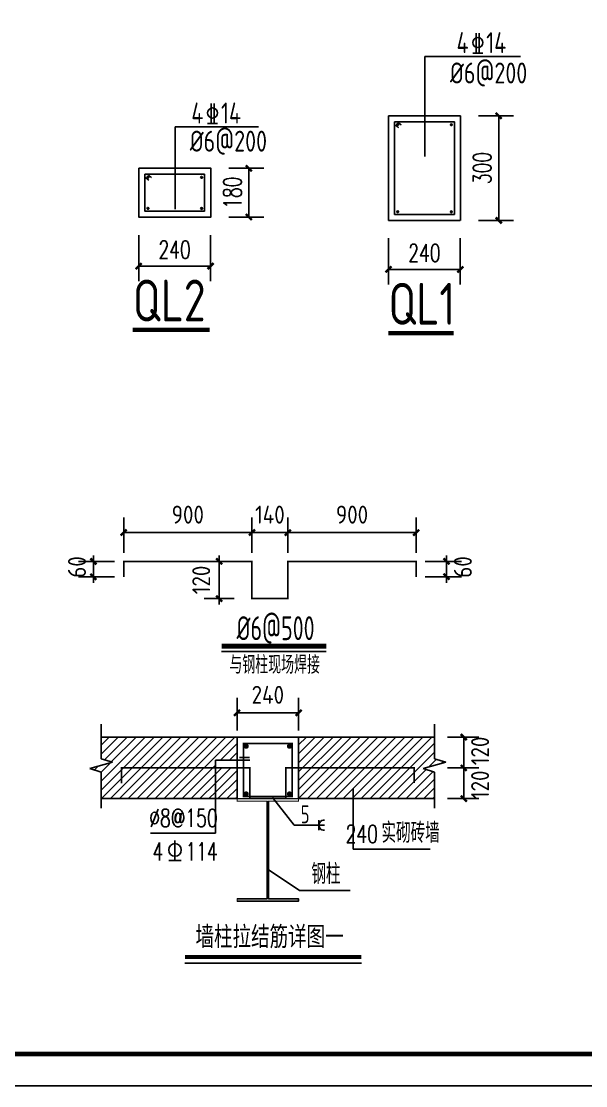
# Model space of a CAD drawing. Extents: x 177291 to 1288761, y 177638 to 322898.
# Drawn here: x 450528 to 469387, y 177960 to 213531 of the extents above; entities that cross this region are included whole.
import ezdxf

# ---------------------------------------------------------------- set-up
doc = ezdxf.new("R2010")
doc.units = 0
doc.header["$LTSCALE"] = 1000
for name, color, linetype in [('22', 1, 'Continuous'), ('DIM_IDEN', 3, 'Continuous'), ('DIM_LEAD', 3, 'Continuous'), ('DIM_SYMB', 3, 'Continuous'), ('NUM', 7, 'Continuous'), ('OTHER', 7, 'Continuous'), ('PUB_DIM', 3, 'Continuous'), ('PUB_TEXT', 7, 'Continuous'), ('PUB_TITLE', 4, 'Continuous'), ('中粗线', 3, 'Continuous'), ('构造线', 7, 'Continuous'), ('特细线', 8, 'Continuous'), ('粗线', 5, 'Continuous'), ('细线', 9, 'Continuous')]:
    doc.layers.add(name, color=color, linetype=linetype)
doc.styles.add('_TCH_DIM', font='SIMPLEX', dxfattribs={"bigfont": 'GBCBIG'})
doc.styles.add('_TCH_DIM_T3', font='SIMPLEX', dxfattribs={"width": 0.705882, "bigfont": 'GBCBIG'})
doc.styles.add('C', font='tssdeng.shx', dxfattribs={"height": 3, "bigfont": 'tssdchn.shx'})
doc.styles.get("Standard").update_dxf_attribs({"font": 'gbenor.shx', "bigfont": 'gbcbig.shx'})
doc.styles.add('STYLE1', font='tssdeng.shx', dxfattribs={"width": 0.75, "bigfont": 'tssdchn.shx'})
doc.styles.add('STYLE3', font='', dxfattribs={"width": 0.7, "height": 6})
doc.styles.get('STYLE3').set_extended_font_data('NSimSun')
doc.dimstyles.new('_TCH_ARCH&&200', dxfattribs={"dimtxt": 595, "dimasz": 200, "dimexe": 500, "dimexo": 600, "dimgap": 252.5, "dimtad": 1, "dimdec": 0, "dimzin": 0, "dimdsep": 46, "dimtxsty": '_TCH_DIM_T3', "dimblk": 'ARCHTICK', "dimcen": 0.09, "dimclrt": 7, "dimazin": 2, "dimtfac": 1, "dimtdec": 0, "dimtix": 1, "dimtmove": 2, "dimatfit": 3, "dimfxl": 1, "dimtolj": 1, "dimtzin": 0, "dimarcsym": 0})
doc.dimstyles.new('DIMN120', dxfattribs={"dimscale": 1.2, "dimtxt": 300, "dimasz": 100, "dimexe": 250, "dimexo": 300, "dimgap": 150, "dimtad": 1, "dimdec": 0, "dimzin": 0, "dimdsep": 46, "dimtxsty": 'Standard', "dimblk": 'ARCHTICK', "dimcen": 0.09, "dimclrt": 7, "dimadec": 0, "dimazin": 0, "dimtfac": 1, "dimtdec": 0, "dimtix": 1, "dimtmove": 2, "dimatfit": 3, "dimldrblk": 'ARCHTICK', "dimfxl": 1, "dimtolj": 1, "dimtzin": 0, "dimarcsym": 0})

# ---------------------------------------------------------------- blocks, each defined once
blk = doc.blocks.new('*X1199')
at = {"color": 251}
for p, q in [((-3438, 1047, -716), (-3275, 1210, -716)), ((-3438, 868, -716), (-3095, 1210, -716)), ((-3438, 329, -716), (-2556, 1210, -716)), ((-3438, 149, -716), (-2377, 1210, -716)), ((-3431, -24, -716), (-2197, 1210, -716)), ((-3370, 756, -716), (-2916, 1210, -716)), ((-3252, -24, -716), (-2018, 1210, -716)), ((-3234, 713, -716), (-2736, 1210, -716)), ((-3072, -24, -716), (-1838, 1210, -716)), ((-2893, -24, -716), (-1658, 1210, -716)), ((-2713, -24, -716), (-1479, 1210, -716)), ((-2533, -24, -716), (-1299, 1210, -716)), ((-2354, -24, -716), (-1120, 1210, -716)), ((-2174, -24, -716), (-940, 1210, -716)), ((-1995, -24, -716), (-760, 1210, -716)), ((-1041, 750, -716), (-712, 1079, -716)), ((522, 1056, -716), (677, 1210, -716)), ((522, 876, -716), (856, 1210, -716)), ((522, 697, -716), (1036, 1210, -716)), ((522, 517, -716), (1215, 1210, -716)), ((522, 337, -716), (1395, 1210, -716)), ((522, 158, -716), (1575, 1210, -716)), ((522, -22, -716), (1754, 1210, -716)), ((699, -24, -716), (1934, 1210, -716)), ((879, -24, -716), (2113, 1210, -716)), ((1059, -24, -716), (2293, 1210, -716)), ((1238, -24, -716), (2473, 1210, -716)), ((1418, -24, -716), (2652, 1210, -716)), ((1598, -24, -716), (2832, 1210, -716)), ((1777, -24, -716), (3011, 1210, -716)), ((1957, -24, -716), (3191, 1210, -716)), ((2136, -24, -716), (3248, 1088, -716)), ((-862, 750, -716), (-712, 899, -716)), ((2316, -24, -716), (3248, 908, -716)), ((-3438, 508, -716), (-3251, 695, -716)), ((-1815, -24, -716), (-1144, 647, -716)), ((3132, 613, -716), (3285, 766, -716)), ((3379, 680, -716), (3422, 723, -716)), ((-3573, 553, -716), (-3498, 628, -716)), ((-1635, -24, -716), (-1144, 468, -716)), ((-1144, 468, -716), (-1018, 593, -716)), ((-1144, 288, -716), (-839, 593, -716)), ((-1144, 109, -716), (-712, 540, -716)), ((2496, -24, -716), (3082, 563, -716)), ((2675, -24, -716), (3219, 520, -716)), ((-1456, -24, -716), (-1144, 288, -716)), ((-1097, -24, -716), (-712, 360, -716)), ((2855, -24, -716), (3248, 369, -716)), ((-1276, -24, -716), (-1144, 109, -716)), ((-917, -24, -716), (-712, 181, -716)), ((-737, -24, -716), (-712, 1, -716)), ((3034, -24, -716), (3248, 190, -716)), ((3214, -24, -716), (3248, 10, -716))]:
    blk.add_line(p, q, dxfattribs=at)
blk = doc.blocks.new('_ArchTick')
at = {"color": 0, "linetype": 'ByBlock', "const_width": 0.4}
blk.add_lwpolyline([(-0.5, -0.5), (0.5, 0.5)], dxfattribs=at)
blk = doc.blocks.new('*D1492')
at = {"layer": 'Defpoints', "color": 0, "transparency": 16777216}
for p in [(522, 1698), (-712, 982), (522, 982)]:
    blk.add_point(p, dxfattribs=at)
at = {"layer": 'DIM_LEAD', "color": 0, "lineweight": -2, "transparency": 16777216}
for p, q in [((-712, 1342), (-712, 1998)), ((522, 1342), (522, 1998)), ((-712, 1698), (522, 1698))]:
    blk.add_line(p, q, dxfattribs=at)
at = {"layer": 'DIM_LEAD', "color": 0, "lineweight": -2, "transparency": 16777216, "xscale": 120, "yscale": 120, "zscale": 120, "rotation": 180}
blk.add_blockref('_ArchTick', (-712, 1698), dxfattribs=at)
at = {"layer": 'DIM_LEAD', "color": 0, "lineweight": -2, "transparency": 16777216, "xscale": 120, "yscale": 120, "zscale": 120}
blk.add_blockref('_ArchTick', (522, 1698), dxfattribs=at)
at = {"layer": 'DIM_LEAD', "color": 7, "transparency": 16777216, "insert": (-95, 2058), "char_height": 360, "attachment_point": 5}
blk.add_mtext('\\A1;240', dxfattribs=at)
blk = doc.blocks.new('*D1493')
at = {"layer": 'Defpoints', "color": 0, "transparency": 16777216}
for p in [(3149, 1210), (3833, 1210), (3149, 593)]:
    blk.add_point(p, dxfattribs=at)
at = {"layer": 'DIM_LEAD', "color": 0, "lineweight": -2, "transparency": 16777216}
for p, q in [((3509, 1210), (4133, 1210)), ((3833, 593), (3833, 1210)), ((3509, 593), (4133, 593))]:
    blk.add_line(p, q, dxfattribs=at)
at = {"layer": 'DIM_LEAD', "color": 0, "lineweight": -2, "transparency": 16777216, "xscale": 120, "yscale": 120, "zscale": 120}
for p, rotation in [((3833, 1210), 90), ((3833, 593), 270)]:
    blk.add_blockref('_ArchTick', p, dxfattribs=dict(at, rotation=rotation))
at = {"layer": 'DIM_LEAD', "color": 7, "transparency": 16777216, "insert": (4160, 933), "char_height": 360, "attachment_point": 5, "rotation": 90}
blk.add_mtext('\\A1;120', dxfattribs=at)
blk = doc.blocks.new('*D1494')
at = {"layer": 'Defpoints', "color": 0, "transparency": 16777216}
for p in [(3149, 593), (3833, 593), (3149, -24)]:
    blk.add_point(p, dxfattribs=at)
at = {"layer": 'DIM_LEAD', "color": 0, "lineweight": -2, "transparency": 16777216}
for p, q in [((3509, 593), (4133, 593)), ((3833, -24), (3833, 593)), ((3509, -24), (4133, -24))]:
    blk.add_line(p, q, dxfattribs=at)
at = {"layer": 'DIM_LEAD', "color": 0, "lineweight": -2, "transparency": 16777216, "xscale": 120, "yscale": 120, "zscale": 120}
for p, rotation in [((3833, 593), 90), ((3833, -24), 270)]:
    blk.add_blockref('_ArchTick', p, dxfattribs=dict(at, rotation=rotation))
at = {"layer": 'DIM_LEAD', "color": 7, "transparency": 16777216, "insert": (4160, 254), "char_height": 360, "attachment_point": 5, "rotation": 90}
blk.add_mtext('\\A1;120', dxfattribs=at)
blk = doc.blocks.new('*D1201')
at = {"layer": 'Defpoints', "color": 0, "transparency": 16777216}
for p in [(-360, 1323), (-2931, 559), (-360, 559)]:
    blk.add_point(p, dxfattribs=at)
at = {"layer": 'DIM_LEAD', "color": 0, "lineweight": -2, "transparency": 16777216}
for p, q in [((-2931, 919), (-2931, 1623)), ((-360, 919), (-360, 1623)), ((-2931, 1323), (-360, 1323))]:
    blk.add_line(p, q, dxfattribs=at)
at = {"layer": 'DIM_LEAD', "color": 0, "lineweight": -2, "transparency": 16777216, "xscale": 120, "yscale": 120, "zscale": 120, "rotation": 180}
blk.add_blockref('_ArchTick', (-2931, 1323), dxfattribs=at)
at = {"layer": 'DIM_LEAD', "color": 0, "lineweight": -2, "transparency": 16777216, "xscale": 120, "yscale": 120, "zscale": 120}
blk.add_blockref('_ArchTick', (-360, 1323), dxfattribs=at)
at = {"layer": 'DIM_LEAD', "color": 7, "transparency": 16777216, "insert": (-1646, 1683), "char_height": 360, "attachment_point": 5}
blk.add_mtext('\\A1;900', dxfattribs=at)
blk = doc.blocks.new('*D1202')
at = {"layer": 'Defpoints', "color": 0, "transparency": 16777216}
for p in [(2931, 1323), (360, 559), (2931, 559)]:
    blk.add_point(p, dxfattribs=at)
at = {"layer": 'DIM_LEAD', "color": 0, "lineweight": -2, "transparency": 16777216}
for p, q in [((360, 919), (360, 1623)), ((2931, 919), (2931, 1623)), ((360, 1323), (2931, 1323))]:
    blk.add_line(p, q, dxfattribs=at)
at = {"layer": 'DIM_LEAD', "color": 0, "lineweight": -2, "transparency": 16777216, "xscale": 120, "yscale": 120, "zscale": 120, "rotation": 180}
blk.add_blockref('_ArchTick', (360, 1323), dxfattribs=at)
at = {"layer": 'DIM_LEAD', "color": 0, "lineweight": -2, "transparency": 16777216, "xscale": 120, "yscale": 120, "zscale": 120}
blk.add_blockref('_ArchTick', (2931, 1323), dxfattribs=at)
at = {"layer": 'DIM_LEAD', "color": 7, "transparency": 16777216, "insert": (1646, 1683), "char_height": 360, "attachment_point": 5}
blk.add_mtext('\\A1;900', dxfattribs=at)
blk = doc.blocks.new('*D1203')
at = {"layer": 'Defpoints', "color": 0, "transparency": 16777216}
for p in [(360, 1323), (-360, 559), (360, 559)]:
    blk.add_point(p, dxfattribs=at)
at = {"layer": 'DIM_LEAD', "color": 0, "lineweight": -2, "transparency": 16777216}
for p, q in [((-360, 919), (-360, 1623)), ((360, 919), (360, 1623)), ((-360, 1323), (-480, 1323)), ((-360, 1323), (360, 1323)), ((360, 1323), (480, 1323))]:
    blk.add_line(p, q, dxfattribs=at)
at = {"layer": 'DIM_LEAD', "color": 0, "lineweight": -2, "transparency": 16777216, "xscale": 120, "yscale": 120, "zscale": 120}
blk.add_blockref('_ArchTick', (-360, 1323), dxfattribs=at)
at = {"layer": 'DIM_LEAD', "color": 0, "lineweight": -2, "transparency": 16777216, "xscale": 120, "yscale": 120, "zscale": 120, "rotation": 180}
blk.add_blockref('_ArchTick', (360, 1323), dxfattribs=at)
at = {"layer": 'DIM_LEAD', "color": 7, "transparency": 16777216, "insert": (0, 1683), "char_height": 360, "attachment_point": 5}
blk.add_mtext('\\A1;140', dxfattribs=at)
blk = doc.blocks.new('*D1204')
at = {"layer": 'Defpoints', "color": 0, "transparency": 16777216}
for p in [(-1018, 746), (-360, 746), (-360, 0)]:
    blk.add_point(p, dxfattribs=at)
at = {"layer": 'DIM_LEAD', "color": 0, "lineweight": -2, "transparency": 16777216}
for p, q in [((-1018, 746), (-1018, 866)), ((-720, 746), (-1318, 746)), ((-1018, 0), (-1018, 746)), ((-720, 0), (-1318, 0)), ((-1018, 0), (-1018, -120))]:
    blk.add_line(p, q, dxfattribs=at)
at = {"layer": 'DIM_LEAD', "color": 0, "lineweight": -2, "transparency": 16777216, "xscale": 120, "yscale": 120, "zscale": 120}
for p, rotation in [((-1018, 746), 270), ((-1018, 0), 90)]:
    blk.add_blockref('_ArchTick', p, dxfattribs=dict(at, rotation=rotation))
at = {"layer": 'DIM_LEAD', "color": 7, "transparency": 16777216, "insert": (-1378, 373), "char_height": 360, "attachment_point": 5, "rotation": 90}
blk.add_mtext('\\A1;120', dxfattribs=at)
blk = doc.blocks.new('*D1205')
at = {"layer": 'Defpoints', "color": 0, "transparency": 16777216}
for p in [(-3540, 746), (-2753, 746), (-2753, 437)]:
    blk.add_point(p, dxfattribs=at)
at = {"layer": 'DIM_LEAD', "color": 0, "lineweight": -2, "transparency": 16777216}
for p, q in [((-3540, 746), (-3540, 866)), ((-3113, 746), (-3840, 746)), ((-3540, 437), (-3540, 746)), ((-3113, 437), (-3840, 437)), ((-3540, 437), (-3540, 317))]:
    blk.add_line(p, q, dxfattribs=at)
at = {"layer": 'DIM_LEAD', "color": 0, "lineweight": -2, "transparency": 16777216, "xscale": 120, "yscale": 120, "zscale": 120}
for p, rotation in [((-3540, 746), 270), ((-3540, 437), 90)]:
    blk.add_blockref('_ArchTick', p, dxfattribs=dict(at, rotation=rotation))
at = {"layer": 'DIM_LEAD', "color": 7, "transparency": 16777216, "insert": (-3868, 633), "char_height": 360, "attachment_point": 5, "rotation": 90}
blk.add_mtext('\\A1;60', dxfattribs=at)
blk = doc.blocks.new('*D1206')
at = {"layer": 'Defpoints', "color": 0, "transparency": 16777216}
for p in [(2753, 746), (3540, 746), (2753, 437)]:
    blk.add_point(p, dxfattribs=at)
at = {"layer": 'DIM_LEAD', "color": 0, "lineweight": -2, "transparency": 16777216}
for p, q in [((3540, 746), (3540, 866)), ((3113, 746), (3840, 746)), ((3540, 437), (3540, 746)), ((3113, 437), (3840, 437)), ((3540, 437), (3540, 317))]:
    blk.add_line(p, q, dxfattribs=at)
at = {"layer": 'DIM_LEAD', "color": 0, "lineweight": -2, "transparency": 16777216, "xscale": 120, "yscale": 120, "zscale": 120}
for p, rotation in [((3540, 746), 270), ((3540, 437), 90)]:
    blk.add_blockref('_ArchTick', p, dxfattribs=dict(at, rotation=rotation))
at = {"layer": 'DIM_LEAD', "color": 7, "transparency": 16777216, "insert": (3868, 633), "char_height": 360, "attachment_point": 5, "rotation": 90}
blk.add_mtext('\\A1;60', dxfattribs=at)
blk = doc.blocks.new('*D1219')
at = {"layer": 'Defpoints', "color": 0, "transparency": 16777216}
for p in [(462797, 206878), (465197, 206878), (465197, 205240)]:
    blk.add_point(p, dxfattribs=at)
at = {"layer": 'PUB_DIM', "color": 0, "lineweight": -2, "transparency": 16777216}
for p, q in [((462797, 206278), (462797, 204740)), ((465197, 206278), (465197, 204740)), ((462797, 205240), (465197, 205240))]:
    blk.add_line(p, q, dxfattribs=at)
at = {"layer": 'PUB_DIM', "color": 0, "lineweight": -2, "transparency": 16777216, "xscale": 200, "yscale": 200, "zscale": 200, "rotation": 180}
blk.add_blockref('_ArchTick', (462797, 205240), dxfattribs=at)
at = {"layer": 'PUB_DIM', "color": 0, "lineweight": -2, "transparency": 16777216, "xscale": 200, "yscale": 200, "zscale": 200}
blk.add_blockref('_ArchTick', (465197, 205240), dxfattribs=at)
at = {"layer": 'PUB_DIM', "color": 7, "transparency": 16777216, "insert": (463997, 205790), "char_height": 595, "attachment_point": 5, "style": '_TCH_DIM_T3'}
blk.add_mtext('\\A1;240', dxfattribs=at)
blk = doc.blocks.new('*D1220')
at = {"layer": 'Defpoints', "color": 0, "transparency": 16777216}
for p in [(465207, 210375), (466479, 210375), (465207, 206878)]:
    blk.add_point(p, dxfattribs=at)
at = {"layer": 'PUB_DIM', "color": 0, "lineweight": -2, "transparency": 16777216}
for p, q in [((465807, 210375), (466979, 210375)), ((466479, 206878), (466479, 210375)), ((465807, 206878), (466979, 206878))]:
    blk.add_line(p, q, dxfattribs=at)
at = {"layer": 'PUB_DIM', "color": 0, "lineweight": -2, "transparency": 16777216, "xscale": 200, "yscale": 200, "zscale": 200}
for p, rotation in [((466479, 210375), 90), ((466479, 206878), 270)]:
    blk.add_blockref('_ArchTick', p, dxfattribs=dict(at, rotation=rotation))
at = {"layer": 'PUB_DIM', "color": 7, "transparency": 16777216, "insert": (465929, 208627), "char_height": 595, "attachment_point": 5, "rotation": 90, "style": '_TCH_DIM_T3'}
blk.add_mtext('\\A1;300', dxfattribs=at)
blk = doc.blocks.new('*D1221')
at = {"layer": 'Defpoints', "color": 0, "transparency": 16777216}
for p in [(454452, 206988), (456852, 206988), (456852, 205350)]:
    blk.add_point(p, dxfattribs=at)
at = {"layer": 'PUB_DIM', "color": 0, "lineweight": -2, "transparency": 16777216}
for p, q in [((454452, 206388), (454452, 204850)), ((456852, 206388), (456852, 204850)), ((454452, 205350), (456852, 205350))]:
    blk.add_line(p, q, dxfattribs=at)
at = {"layer": 'PUB_DIM', "color": 0, "lineweight": -2, "transparency": 16777216, "xscale": 200, "yscale": 200, "zscale": 200, "rotation": 180}
blk.add_blockref('_ArchTick', (454452, 205350), dxfattribs=at)
at = {"layer": 'PUB_DIM', "color": 0, "lineweight": -2, "transparency": 16777216, "xscale": 200, "yscale": 200, "zscale": 200}
blk.add_blockref('_ArchTick', (456852, 205350), dxfattribs=at)
at = {"layer": 'PUB_DIM', "color": 7, "transparency": 16777216, "insert": (455652, 205900), "char_height": 595, "attachment_point": 5, "style": '_TCH_DIM_T3'}
blk.add_mtext('\\A1;240', dxfattribs=at)
blk = doc.blocks.new('*D1222')
at = {"layer": 'Defpoints', "color": 0, "transparency": 16777216}
for p in [(456862, 208617), (458133, 208617), (456862, 206988)]:
    blk.add_point(p, dxfattribs=at)
at = {"layer": 'PUB_DIM', "color": 0, "lineweight": -2, "transparency": 16777216}
for p, q in [((457462, 208617), (458633, 208617)), ((458133, 206988), (458133, 208617)), ((457462, 206988), (458633, 206988))]:
    blk.add_line(p, q, dxfattribs=at)
at = {"layer": 'PUB_DIM', "color": 0, "lineweight": -2, "transparency": 16777216, "xscale": 200, "yscale": 200, "zscale": 200}
for p, rotation in [((458133, 208617), 90), ((458133, 206988), 270)]:
    blk.add_blockref('_ArchTick', p, dxfattribs=dict(at, rotation=rotation))
at = {"layer": 'PUB_DIM', "color": 7, "transparency": 16777216, "insert": (457583, 207803), "char_height": 595, "attachment_point": 5, "rotation": 90, "style": '_TCH_DIM_T3'}
blk.add_mtext('\\A1;180', dxfattribs=at)
blk = doc.blocks.new('3')
at = {"layer": '22', "const_width": 33.6}
blk.add_lwpolyline([(-583.7, 1081.9), (393.4, 1081.9), (393.4, 16.2), (-583.7, 16.2)], close=True, dxfattribs=at)
blk.add_lwpolyline([(-3026.6, 284.7), (-3026.6, 593.3), (-455.1, 593.3), (-455.1, -23.9), (264.9, -23.9), (264.9, 593.3), (2836.3, 593.3), (2836.3, 290.3)], dxfattribs=at)
at = {"layer": 'DIM_LEAD'}
for p, q in [((-1143.7, 750), (-455.6, 750)), ((-1143.7, 750, -716.3), (-1143.7, -716, -716.3)), ((-666.4, 801.8), (-465.5, 801.8)), ((1613.1, 181.3, -716.3), (1613.1, -1037.5, -716.3)), ((-1143.7, -716, -716.3), (-2446.2, -716, -716.3)), ((1613.1, -1037.5, -716.3), (3161, -1037.5, -716.3)), ((-110.6, -1432, -716.3), (541.4, -1863.1, -716.3)), ((541.4, -1863.1, -716.3), (1558.7, -1863.1, -716.3))]:
    blk.add_line(p, q, dxfattribs=at)
at = {"layer": 'OTHER', "color": 9}
for p, q in [((-3438, 777.9), (-3438, 1468.3)), ((3247.7, 777.9), (3247.7, 1468.3)), ((-3664.3, 582.5), (-3211.7, 705.9)), ((-3211.7, 705.9), (-3438, 777.9)), ((3021.4, 582.5), (3474, 705.9)), ((3474, 705.9), (3247.7, 777.9)), ((-3438, 510.5), (-3664.3, 582.5)), ((-3438, -217.7), (-3438, 510.5)), ((3247.7, 510.5), (3021.4, 582.5)), ((3247.7, -217.7), (3247.7, 510.5))]:
    blk.add_line(p, q, dxfattribs=at)
at = {"layer": 'PUB_DIM', "const_width": 77.2}
blk.add_lwpolyline([(-1758.4, -3199.5), (1781.3, -3199.5)], dxfattribs=at)
at = {"layer": 'PUB_DIM'}
blk.add_lwpolyline([(-1758.4, -3324.4), (1781.3, -3324.4)], dxfattribs=at)
at = {"layer": 'PUB_TEXT'}
for p, q in [((-1957, -863, -716.3), (-1957, -1262, -716.3)), ((-2083, -1262, -716.3), (-1831, -1262, -716.3))]:
    blk.add_line(p, q, dxfattribs=at)
blk.add_circle((-1957, -1052, -716.3), 126, dxfattribs=at)
at = {"layer": '中粗线'}
for p, q in [((-110.6, -75.3), (-110.6, -2029.6)), ((-79.7, -75.3), (-79.7, -2029.6)), ((-712.3, -2029.6), (-110.6, -2029.6)), ((-712.3, -2081), (522, -2081)), ((-79.7, -2029.6), (522, -2029.6))]:
    blk.add_line(p, q, dxfattribs=at)
at = {"layer": '特细线'}
for p, q in [((0, 0), (435.3, -555.9)), ((435.3, -555.9), (1044.2, -555.9))]:
    blk.add_line(p, q, dxfattribs=at)
at = {"layer": '特细线', "const_width": 51.4}
for points in [[(-554.9, 1026.8, 1), (-503.4, 1026.8, 1)], [(364.6, 1026.8, -1), (313.2, 1026.8, -1)], [(-554.9, 71.2, -1), (-503.4, 71.2, -1)], [(364.6, 71.2, 1), (313.2, 71.2, 1)]]:
    blk.add_lwpolyline(points, format="xyb", close=True, dxfattribs=at)
at = {"layer": '粗线'}
for p, q in [((-3026.6, 593.3), (-455.1, 593.3)), ((-3026.6, 284.7), (-3026.6, 593.3)), ((-455.1, 593.3), (-455.1, -23.9)), ((2836.3, 593.3), (264.9, 593.3)), ((264.9, -23.9), (264.9, 593.3)), ((2836.3, 593.3), (2836.3, 290.3)), ((-455.1, -23.9), (264.9, -23.9))]:
    blk.add_line(p, q, dxfattribs=at)
at = {"layer": '细线'}
for p, q in [((3247.7, 1210.4), (-3438, 1210.4)), ((-712.3, 1210.4), (-712.3, -23.9)), ((522, 1210.4), (522, -23.9)), ((-712.3, -23.9), (-3438, -23.9)), ((3247.7, -23.9), (522, -23.9)), ((929.4, -658.7), (929.4, -453)), ((522, -2029.6), (522, -2081))]:
    blk.add_line(p, q, dxfattribs=at)
at = {"layer": '细线', "const_width": 20.6}
blk.add_lwpolyline([(522, -2081), (-712.3, -2081), (-712.3, -2029.6), (-110.6, -2029.6), (-110.6, -75.3), (-712.3, -75.3), (-712.3, -23.9), (522, -23.9), (522, -75.3), (-79.7, -75.3), (-79.7, -2029.6), (522, -2029.6), (522, -2081)], dxfattribs=at)
at = {"layer": '细线'}
blk.add_arc((1032.9, -555.9), 103.5, 83.7479, 276.2521, dxfattribs=at)
at = {"color": 251}
blk.add_blockref('*X1199', (0, 0), dxfattribs=at)
at = {"style": 'STYLE3', "width": 0.7}
blk.add_text('墙柱拉结筋详图一', height=388.8, dxfattribs=at).set_placement((-1545.2, -2978.4))
at = {"layer": 'PUB_TEXT', "style": '_TCH_DIM', "width": 0.705882}
for s, p in [('%%c8@150', (-2473, -590, -716.3)), ('240', (1464, -911.5, -716.3)), ('4', (-2407, -1262, -716.3)), ('114', (-1747, -1262, -716.3))]:
    blk.add_text(s, height=357, dxfattribs=at).set_placement(p)
at = {"layer": 'PUB_TEXT', "style": '_TCH_DIM'}
for s, p in [('实砌砖墙', (2184, -911.5, -716.3)), ('钢柱', (777.5, -1737.1, -716.3))]:
    blk.add_text(s, height=405.11, dxfattribs=at).set_placement(p)
at = {"layer": '细线', "style": 'STYLE1', "width": 0.7}
blk.add_text('5', height=360, dxfattribs=at).set_placement((564.5, -517.7))
at = {"layer": 'DIM_LEAD'}
dim = blk.add_aligned_dim(p1=(-712.3, 982.3, -716.3), p2=(522, 982.3, -716.3), distance=716, text='240', dimstyle='DIMN120', dxfattribs=at)
dim.commit()
dim.dimension.update_dxf_attribs({"geometry": '*D1492', "text_midpoint": (-95.1, 2058.2, -716.3)})
for base, p1, p2, picture, middle in [((3832.5, 1210.4, -716.3), (3148.6, 593.3, -716.3), (3148.6, 1210.4, -716.3), '*D1493', (4160.2, 933, -716.3)), ((3832.5, 593.3, -716.3), (3148.6, -23.9, -716.3), (3148.6, 593.3, -716.3), '*D1494', (4160.2, 253.6, -716.3))]:
    dim = blk.add_linear_dim(base=base, p1=p1, p2=p2, angle=90, text='120', dimstyle='DIMN120', dxfattribs=at)
    dim.commit()
    dim.dimension.update_dxf_attribs({"geometry": picture, "text_midpoint": middle, "dimtype": 161})
blk = doc.blocks.new('4')
at = {"layer": '22', "const_width": 33.6}
blk.add_lwpolyline([(2931.4, 437.1), (2931.5, 745.7), (360, 745.7), (360, 0), (-360, 0), (-360, 745.7), (-2931.4, 745.7), (-2931.4, 437.1)], dxfattribs=at)
at = {"layer": 'PUB_DIM'}
blk.add_line((-970.1, -1063.5), (1128.7, -1063.5), dxfattribs=at)
at = {"layer": 'PUB_DIM', "const_width": 95.3}
blk.add_lwpolyline([(-970.1, -955.5), (1128.7, -955.5)], dxfattribs=at)
at = {"layer": '粗线'}
for p, q in [((-2931.4, 745.7), (-360, 745.7)), ((-2931.4, 437.1), (-2931.4, 745.7)), ((-360, 745.7), (-360, 0)), ((360, 0), (360, 745.7)), ((2931.5, 745.7), (360, 745.7)), ((2931.4, 437.1), (2931.4, 745.7)), ((-360, 0), (360, 0))]:
    blk.add_line(p, q, dxfattribs=at)
at = {"layer": '中粗线', "style": 'STYLE1', "width": 0.7}
blk.add_text('%%c6@500', height=480, dxfattribs=at).set_placement((-667, -834.5))
at = {"layer": '细线'}
blk.add_text('与钢柱现场焊接', height=360, dxfattribs=at).set_placement((-812, -1508.2))
at = {"layer": 'DIM_LEAD'}
for p1, p2, distance, text, picture, middle in [((-2931.4, 559, -1432.7), (-360, 559, -1432.7), 764, '900', '*D1201', (-1645.7, 1683, -1432.7)), ((-360, 559, -1432.7), (360, 559, -1432.7), 764, '140', '*D1203', (0, 1683, -1432.7)), ((360, 559, -1432.7), (2931.4, 559, -1432.7), 764, '900', '*D1202', (1645.7, 1683, -1432.7)), ((-360, 0, -1432.7), (-360, 745.7, -1432.7), 658.3, '120', '*D1204', (-1378.3, 372.9, -1432.7))]:
    dim = blk.add_aligned_dim(p1=p1, p2=p2, distance=distance, text=text, dimstyle='DIMN120', dxfattribs=at)
    dim.commit()
    dim.dimension.update_dxf_attribs({"geometry": picture, "text_midpoint": middle})
for base, p1, p2, picture, middle in [((-3540.3, 745.7, -1432.7), (-2753.5, 437.1, -1432.7), (-2753.5, 745.7, -1432.7), '*D1205', (-3868, 632.8, -1432.7)), ((3540.3, 745.7, -1432.7), (2753.5, 437.1, -1432.7), (2753.5, 745.7, -1432.7), '*D1206', (3868, 632.8, -1432.7))]:
    dim = blk.add_linear_dim(base=base, p1=p1, p2=p2, angle=90, text='60', dimstyle='DIMN120', dxfattribs=at)
    dim.commit()
    dim.dimension.update_dxf_attribs({"geometry": picture, "text_midpoint": middle, "dimtype": 129})

msp = doc.modelspace()

# ---------------------------------------------------------------- hatches: boundary and pattern name
h = msp.add_hatch(color=256)
edge = h.paths.add_edge_path()
edge.add_ellipse((463106, 210080.45), major_axis=(-21.21, 21.21), ratio=1, start_angle=225, end_angle=405)
edge.add_ellipse((463106, 210080.45), major_axis=(-21.21, 21.21), ratio=1, start_angle=45, end_angle=225)
h = msp.add_hatch(color=256)
edge = h.paths.add_edge_path()
edge.add_ellipse((464896.9, 210074.5), major_axis=(-21.21, 21.21), ratio=1, start_angle=225, end_angle=405)
edge.add_ellipse((464896.9, 210074.5), major_axis=(-21.21, 21.21), ratio=1, start_angle=45, end_angle=225)
h = msp.add_hatch(color=256)
edge = h.paths.add_edge_path()
edge.add_ellipse((454760.44, 208322.3), major_axis=(-21.21, 21.21), ratio=1, start_angle=225, end_angle=405)
edge.add_ellipse((454760.44, 208322.3), major_axis=(-21.21, 21.21), ratio=1, start_angle=45, end_angle=225)
h = msp.add_hatch(color=256)
edge = h.paths.add_edge_path()
edge.add_ellipse((456551.35, 208316.35), major_axis=(-21.21, 21.21), ratio=1, start_angle=225, end_angle=405)
edge.add_ellipse((456551.35, 208316.35), major_axis=(-21.21, 21.21), ratio=1, start_angle=45, end_angle=225)
h = msp.add_hatch(color=256)
edge = h.paths.add_edge_path()
edge.add_ellipse((454760.44, 207279.65), major_axis=(-21.21, 21.21), ratio=1, start_angle=225, end_angle=405)
edge.add_ellipse((454760.44, 207279.65), major_axis=(-21.21, 21.21), ratio=1, start_angle=45, end_angle=225)
h = msp.add_hatch(color=256)
edge = h.paths.add_edge_path()
edge.add_ellipse((456551.35, 207273.7), major_axis=(-21.21, 21.21), ratio=1, start_angle=225, end_angle=405)
edge.add_ellipse((456551.35, 207273.7), major_axis=(-21.21, 21.21), ratio=1, start_angle=45, end_angle=225)
h = msp.add_hatch(color=256)
edge = h.paths.add_edge_path()
edge.add_ellipse((463106, 207169.6), major_axis=(-21.21, 21.21), ratio=1, start_angle=225, end_angle=405)
edge.add_ellipse((463106, 207169.6), major_axis=(-21.21, 21.21), ratio=1, start_angle=45, end_angle=225)
h = msp.add_hatch(color=256)
edge = h.paths.add_edge_path()
edge.add_ellipse((464896.9, 207163.65), major_axis=(-21.21, 21.21), ratio=1, start_angle=225, end_angle=405)
edge.add_ellipse((464896.9, 207163.65), major_axis=(-21.21, 21.21), ratio=1, start_angle=45, end_angle=225)

# ---------------------------------------------------------------- linework, layer by layer
at = {"color": 3}
for p, q in [((464014.68, 212354.24), (464014.68, 209012.94)), ((464014.68, 212354.24), (467207.39, 212354.24)), ((455669.13, 210003.33), (455669.13, 207254.79)), ((455669.13, 210003.33), (458458.62, 210003.33))]:
    msp.add_line(p, q, dxfattribs=at)
for p, q in [((462797.28, 210375.39), (465207.28, 210375.39)), ((462797.28, 206877.87), (462797.28, 210375.39)), ((465207.28, 210375.39), (465207.28, 206877.87)), ((462997.28, 210175.39), (464997.28, 210175.39)), ((462997.28, 207077.87), (462997.28, 210175.39)), ((464997.28, 207077.87), (464997.28, 210175.39)), ((454451.73, 208617.24), (456861.73, 208617.24)), ((454451.73, 206987.92), (454451.73, 208617.24)), ((456861.73, 208617.24), (456861.73, 206987.92)), ((454651.73, 208417.24), (456651.73, 208417.24)), ((454651.73, 207187.92), (454651.73, 208417.24)), ((456651.73, 207187.92), (456651.73, 208417.24)), ((454651.73, 207187.92), (456651.73, 207187.92)), ((462997.28, 207077.87), (464997.28, 207077.87)), ((454451.73, 206987.92), (456851.73, 206987.92)), ((454451.73, 206987.92), (456851.73, 206987.92)), ((462797.28, 206877.87), (465197.28, 206877.87)), ((462797.28, 206877.87), (465197.28, 206877.87))]:
    msp.add_line(p, q)
at = {"const_width": 50}
for points in [[(463022.28, 210063.65), (463138.38, 209973.98)], [(463116.15, 210150.39), (463227.03, 210063.65)], [(454676.73, 208305.51), (454792.83, 208215.83)], [(454770.59, 208392.24), (454881.48, 208305.51)]]:
    msp.add_lwpolyline(points, dxfattribs=at)
for centre, start_param, end_param in [((463106, 210080.45), 3.92699082, 7.06858347), ((463106, 210080.45), 0.78539816, 3.92699082), ((464896.9, 210074.5), 3.92699082, 7.06858347), ((464896.9, 210074.5), 0.78539816, 3.92699082), ((454760.44, 208322.3), 3.92699082, 7.06858347), ((454760.44, 208322.3), 0.78539816, 3.92699082), ((456551.35, 208316.35), 3.92699082, 7.06858347), ((456551.35, 208316.35), 0.78539816, 3.92699082), ((454760.44, 207279.65), 3.92699082, 7.06858347), ((454760.44, 207279.65), 0.78539816, 3.92699082), ((456551.35, 207273.7), 3.92699082, 7.06858347), ((456551.35, 207273.7), 0.78539816, 3.92699082), ((463106, 207169.6), 3.92699082, 7.06858347), ((463106, 207169.6), 0.78539816, 3.92699082), ((464896.9, 207163.65), 3.92699082, 7.06858347), ((464896.9, 207163.65), 0.78539816, 3.92699082)]:
    msp.add_ellipse(centre, major_axis=(-21.21, 21.21), ratio=1, start_param=start_param, end_param=end_param)
for points in [[(463022.28, 210175.39), (462972.28, 210175.39), (463022.28, 207102.87), (462972.28, 207052.87)], [(464972.28, 210150.39), (465022.28, 210200.39), (462997.73, 210150.39), (462997.73, 210200.39)], [(464972.28, 207102.87), (465022.28, 207052.87), (464972.28, 210150.39), (465022.28, 210200.39)], [(454676.73, 208417.24), (454626.73, 208417.24), (454676.73, 207212.92), (454626.73, 207162.92)], [(456626.73, 208392.24), (456676.73, 208442.24), (454652.17, 208392.24), (454652.17, 208442.24)], [(456626.73, 207212.92), (456676.73, 207162.92), (456626.73, 208392.24), (456676.73, 208442.24)], [(454676.73, 207212.92), (454626.73, 207162.92), (456626.73, 207212.92), (456676.73, 207162.92)], [(463022.28, 207102.87), (462972.28, 207052.87), (464972.28, 207102.87), (465022.28, 207052.87)]]:
    msp.add_trace(points)
at = {"layer": 'DIM_IDEN'}
msp.add_lwpolyline([(454451.73, 208617.24), (456861.73, 208617.24), (456861.73, 206987.92), (454451.73, 206987.92)], close=True, dxfattribs=at)
at = {"layer": 'DIM_SYMB', "const_width": 140}
for points in [[(454254.66, 203220.26), (456817.74, 203220.26)], [(462794.06, 203110.21), (464969.45, 203110.21)]]:
    msp.add_lwpolyline(points, dxfattribs=at)
at = {"layer": 'NUM'}
msp.add_line((465831.98, 213132.57), (465831.98, 212467.57), dxfattribs=at)
at = {"layer": 'PUB_TEXT'}
for p, q in [((465731.18, 213132.57), (465731.18, 212467.57)), ((465613.58, 212467.57), (465949.58, 212467.57)), ((456869.17, 210781.66), (456869.17, 210116.66)), ((456969.97, 210781.66), (456969.97, 210116.66)), ((456751.57, 210116.66), (457087.57, 210116.66))]:
    msp.add_line(p, q, dxfattribs=at)
for centre in [(465781.58, 212817.57), (456919.57, 210466.66)]:
    msp.add_circle(centre, 168, dxfattribs=at)
at = {"layer": 'PUB_TITLE'}
msp.add_lwpolyline([(409110.99, 240960.27), (498308.36, 240960.27), (498308.36, 177959.98), (409110.99, 177959.98)], close=True, dxfattribs=at)
at = {"layer": 'PUB_TITLE', "const_width": 159.09}
msp.add_lwpolyline([(411762.51, 179020.59), (411762.51, 239899.66), (497247.75, 239899.66), (497247.75, 179020.59)], close=True, dxfattribs=at)

# ---------------------------------------------------------------- block references
at = {"layer": '构造线', "xscale": 1.666666666744277, "yscale": 1.666666666744277, "zscale": 1.666666666744277}
for name, p in [('4', (458835.53, 194239.98, 1193.88)), ('3', (458924.21, 187592.6, 1193.88))]:
    msp.add_blockref(name, p, dxfattribs=at)

# ---------------------------------------------------------------- texts
at = {"layer": 'PUB_TEXT', "style": 'C', "width": 0.8}
for s, height, p in [('4', 700, (465070.81, 212467.57)), ('14', 700, (466061.58, 212467.57)), ('%%C6@200', 700, (464853.6, 211453.08)), ('4', 700, (456208.8, 210116.66)), ('14', 700, (457199.57, 210116.66)), ('%%C6@200', 700, (456158.08, 209174.36)), ('QL2', 1400, (454254.66, 203500.26)), ('QL1', 1400, (462794.06, 203390.21))]:
    msp.add_text(s, height=height, dxfattribs=at).set_placement(p)

# ---------------------------------------------------------------- dimensions: what is measured, and where the dimension line sits
at = {"layer": 'PUB_DIM'}
for base, p1, p2, text, picture, middle in [((466478.8, 210375.39), (465207.28, 206877.87), (465207.28, 210375.39), '300', '*D1220', (465928.8, 208626.63)), ((458133.25, 208617.24), (456861.73, 206987.92), (456861.73, 208617.24), '180', '*D1222', (457583.25, 207802.58))]:
    dim = msp.add_linear_dim(base=base, p1=p1, p2=p2, angle=90, text=text, dimstyle='_TCH_ARCH&&200', override={"dimlfac": 0.2}, dxfattribs=at)
    dim.commit()
    dim.dimension.update_dxf_attribs({"geometry": picture, "text_midpoint": middle})
for base, p1, p2, picture, middle in [((456851.73, 205349.67), (454451.73, 206987.92), (456851.73, 206987.92), '*D1221', (455651.73, 205899.67)), ((465197.28, 205239.62), (462797.28, 206877.87), (465197.28, 206877.87), '*D1219', (463997.28, 205789.62))]:
    dim = msp.add_linear_dim(base=base, p1=p1, p2=p2, text='240', dimstyle='_TCH_ARCH&&200', override={"dimlfac": 0.2}, dxfattribs=at)
    dim.commit()
    dim.dimension.update_dxf_attribs({"geometry": picture, "text_midpoint": middle})

doc.saveas('drawing.dxf')
